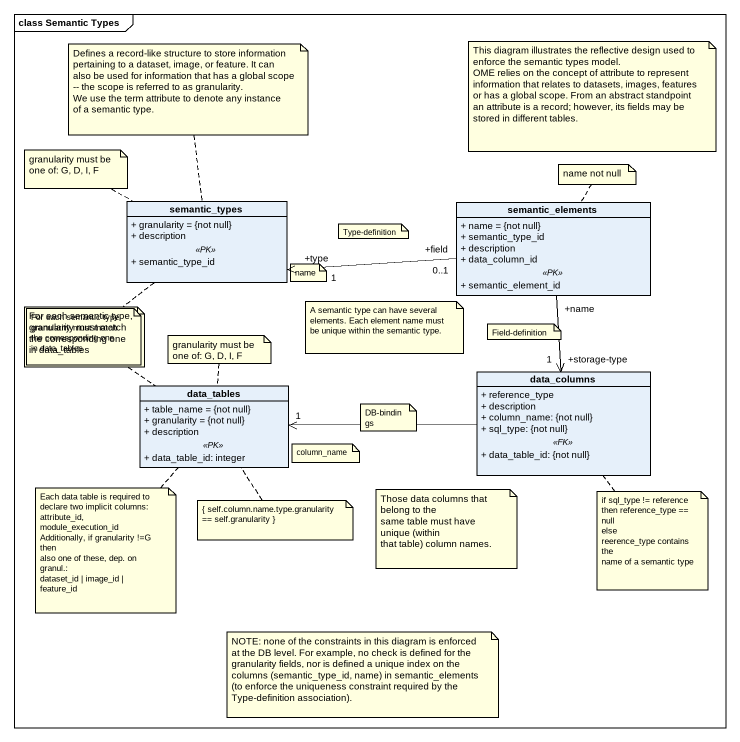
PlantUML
@startuml
mainframe class Semantic Types
hide circle
hide empty members
skinparam classAttributeIconSize 0
class semantic_types {
  + granularity = {not null}
  + description
  .. <<PK>> ..
  + semantic_type_id
}
class semantic_elements {
  + name = {not null}
  + semantic_type_id
  + description
  + data_column_id
  .. <<PK>> ..
  + semantic_element_id
}
class data_columns {
  + reference_type
  + description
  + column_name: {not null}
  + sql_type: {not null}
  .. <<FK>> ..
  + data_table_id: {not null}
}
class data_tables {
  + table_name = {not null}
  + granularity = {not null}
  + description
  .. <<PK>> ..
  + data_table_id: integer
}
semantic_elements "+field\n0..1" -left-> "+type\n1" semantic_types
semantic_elements "+name" --> "+storage-type\n1" data_columns
data_columns -left-> "1" data_tables
note top of semantic_types
  Defines a record-like structure to store information
  pertaining to a dataset, image, or feature. It can
  also be used for information that has a global scope
  ~-- the scope is referred to as granularity.
  We use the term attribute to denote any instance
  of a semantic type.
end note
note as N2
  This diagram illustrates the reflective design used to
  enforce the semantic types model.
  OME relies on the concept of attribute to represent
  information that relates to datasets, images, features
  or has a global scope. From an abstract standpoint
  an attribute is a record; however, its fields may be
  stored in different tables.
end note
note left of semantic_types
  granularity must be
  one of: G, D, I, F
end note
note top of semantic_elements : name not null
note as N5
  Type-definition
end note
note as N6
  name
end note
note top of data_tables
  For each semantic type,
  granularity must match
  the corresponding one
  in data_tables
end note
note bottom of semantic_types
  For each semantic type,
  granularity must match
  the corresponding one
  in data_tables
end note
note top of data_tables
  granularity must be
  one of: G, D, I, F
end note
note as N10
  A semantic type can have several
  elements. Each element name must
  be unique within the semantic type.
end note
note as N11
  Field-definition
end note
note as N12
  DB-bindings
end note
note as N13
  column_name
end note
note bottom of data_tables
  Each data table is required to
  declare two implicit columns:
  attribute_id, module_execution_id
  Additionally, if granularity !=G then
  also one of these, dep. on granul.:
  dataset_id | image_id | feature_id
end note
note as N15
  Those data columns that belong to the
  same table must have unique (within
  that table) column names.
end note
note bottom of data_columns
  if sql_type != reference
  then reference_type == null
  else
  reerence_type contains the
  name of a semantic type
end note
note bottom of data_tables
  { self.column.name.type.granularity
  ~== self.granularity }
end note
note as N18
  NOTE: none of the constraints in this diagram is enforced
  at the DB level. For example, no check is defined for the
  granularity fields, nor is defined a unique index on the
  columns (semantic_type_id, name) in semantic_elements
  (to enforce the uniqueness constraint required by the
  Type-definition association).
end note
@enduml
